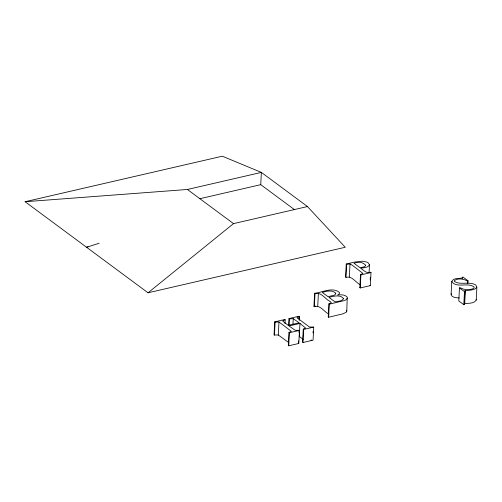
<?xml version="1.0" encoding="UTF-8"?>
<svg xmlns="http://www.w3.org/2000/svg" width="502" height="502" viewBox="0 0 502 502"><rect width="100%" height="100%" fill="white"/><g stroke="black" fill="none" stroke-linecap="round" stroke-linejoin="round"><path stroke-width="0.75" d="M294.392 209.579L260.745 184.661L261.366 172.399L222.33 156.204L25.1 201.722L148.04 292.791L345.269 247.266L307.469 206.548L261.366 172.399L187.409 189.474L25.1 201.722M284.998 323.671L285.192 319.824L284.791 319.523L274.707 321.857L274.042 334.928L278.309 335.035L288.895 342.659M274.443 335.223L275.102 322.152L274.707 321.857M278.309 335.035L278.974 321.964L275.102 322.152M288.625 325.484L288.976 318.563L299.048 316.235L299.443 316.53L299.248 320.376M289.026 325.779L289.378 318.858L288.976 318.563M278.974 321.964L291.398 331.351L288.976 332.431L288.317 345.501L288.719 345.796L298.803 343.468L299.468 330.398L295.182 330.291L289.014 325.942L299.951 323.42L305.655 328.063L303.252 329.136L302.587 342.207L302.988 342.502L313.06 340.18L313.719 327.103L309.452 326.997L297.052 317.835L297.284 317.277L299.443 316.53M288.719 345.796L289.378 332.726L288.976 332.431M292.93 324.819L293.243 318.67L289.378 318.858M298.928 318.544L299.048 316.235M298.445 342.402L298.521 340.864M298.947 332.406L299.066 330.096M299.951 323.42L299.292 336.491L303.202 339.39M302.988 342.502L303.654 329.431L303.252 329.136M328.848 314.095C324.141 311.955 320.32 304.664 314.359 306.672L313.957 306.377L314.622 293.3C322.271 292.503 332.349 286.692 339.402 292.402L339.521 293.281L338.95 294.147L337.639 294.969C340.845 294.724 344.956 294.429 347.252 297.165L346.782 311.19L346.33 312.137L343.092 313.794L328.634 317.245L328.233 316.95L328.892 303.873L331.314 302.75L330.103 301.464C325.158 299.292 321.236 291.568 315.018 293.601L314.622 293.3M313.01 332.964L313.085 331.427M314.359 306.672L315.018 293.601M317.735 306.358L318.393 293.281M328.634 317.245L329.293 304.174L328.892 303.873M369.089 272.53L369.478 264.843L368.23 262.879L366.686 262.038L362.482 261.184L354.87 262.019L346.236 264.008L345.577 277.085L345.978 277.38C351.927 275.378 355.723 282.695 360.43 284.816M345.978 277.38L346.637 264.309L346.236 264.008M349.354 277.066L350.013 263.989L346.637 264.309M369.478 264.843C368.004 267.924 363.605 267.572 360.743 268.244C363.599 270.264 366.692 273.891 370.601 272.253L371.003 272.555L370.338 285.625L360.248 287.953L359.852 287.659L360.511 274.581L362.927 273.439L352.203 265.156L350.013 263.989M360.248 287.953L360.913 274.883L360.511 274.581M370.212 279.947L370.325 277.637M459.261 297.968C456.519 297.717 451.813 297.761 451.091 294.417L451.75 281.346C453.739 277.499 459.179 278.955 462.574 277.813L462.355 277.204L462.995 277.054L468.071 280.819L467.958 283.122M451.75 281.346C456.073 288.813 468.253 281.785 474.164 287.119L474.001 287.91L473.047 288.65A8.534 3.715 2.9 0 1 467.318 289.641L463.679 289.215L460.096 287.746L459.455 287.897L458.797 300.968L463.829 304.695L464.469 304.545L464.833 290.89C467.757 290.074 479.454 290.52 475.827 285.042C469.383 280.938 460.303 285.582 454.26 281.296L454.41 280.549C458.157 277.926 463.597 278.88 467.431 280.963L468.071 280.819M462.279 278.742L462.355 277.204M463.829 304.695L464.488 291.624L459.455 287.897M464.469 304.545L464.287 301.658M464.601 295.502L464.833 290.89M464.168 303.967L464.695 303.685L465.354 290.614M467.312 283.272L467.431 280.963M464.695 303.685C468.435 302.963 474.07 303.93 476.235 300.045L476.9 286.968M451.091 294.417L451.342 293.777M347.447 298.119L345.859 299.901L343.757 300.723L329.293 304.174M148.04 292.791L233.512 223.622L307.469 206.548M99.201 243.244L86.57 247.26L88.082 246.909M199.752 198.736L260.745 184.661M360.913 274.883L371.003 272.555M359.852 287.659L360.737 287.451M313.957 306.377L315.413 306.038M285.192 319.824L283.009 320.571L282.789 321.129L288.211 325.352L299.148 322.824L293.243 318.67M464.488 291.624L465.128 291.474M289.378 332.726L299.468 330.398M303.654 329.431L313.719 327.103M310.945 340.218L311.824 340.074M369.936 285.331L370.338 285.625M187.409 189.474L233.512 223.622M298.401 343.173L298.803 343.468M346.593 310.242L346.782 311.19M476.197 299.387L476.235 300.045M365.538 265.445L364.653 266.738L360.129 267.786L354.023 263.268C357.662 261.774 362.682 261.755 365.418 264.956L365.538 265.445M335.769 293.632L334.859 294.862L333.529 295.414L327.957 296.638L322.322 292.459C326.419 291.06 331.966 289.798 335.543 292.973L335.769 293.632M343.406 298.859C341.661 301.495 337.733 301.187 334.972 301.834L328.954 297.372C333.441 296.23 339.898 294.348 343.399 298.357L343.406 298.859"/></g></svg>
